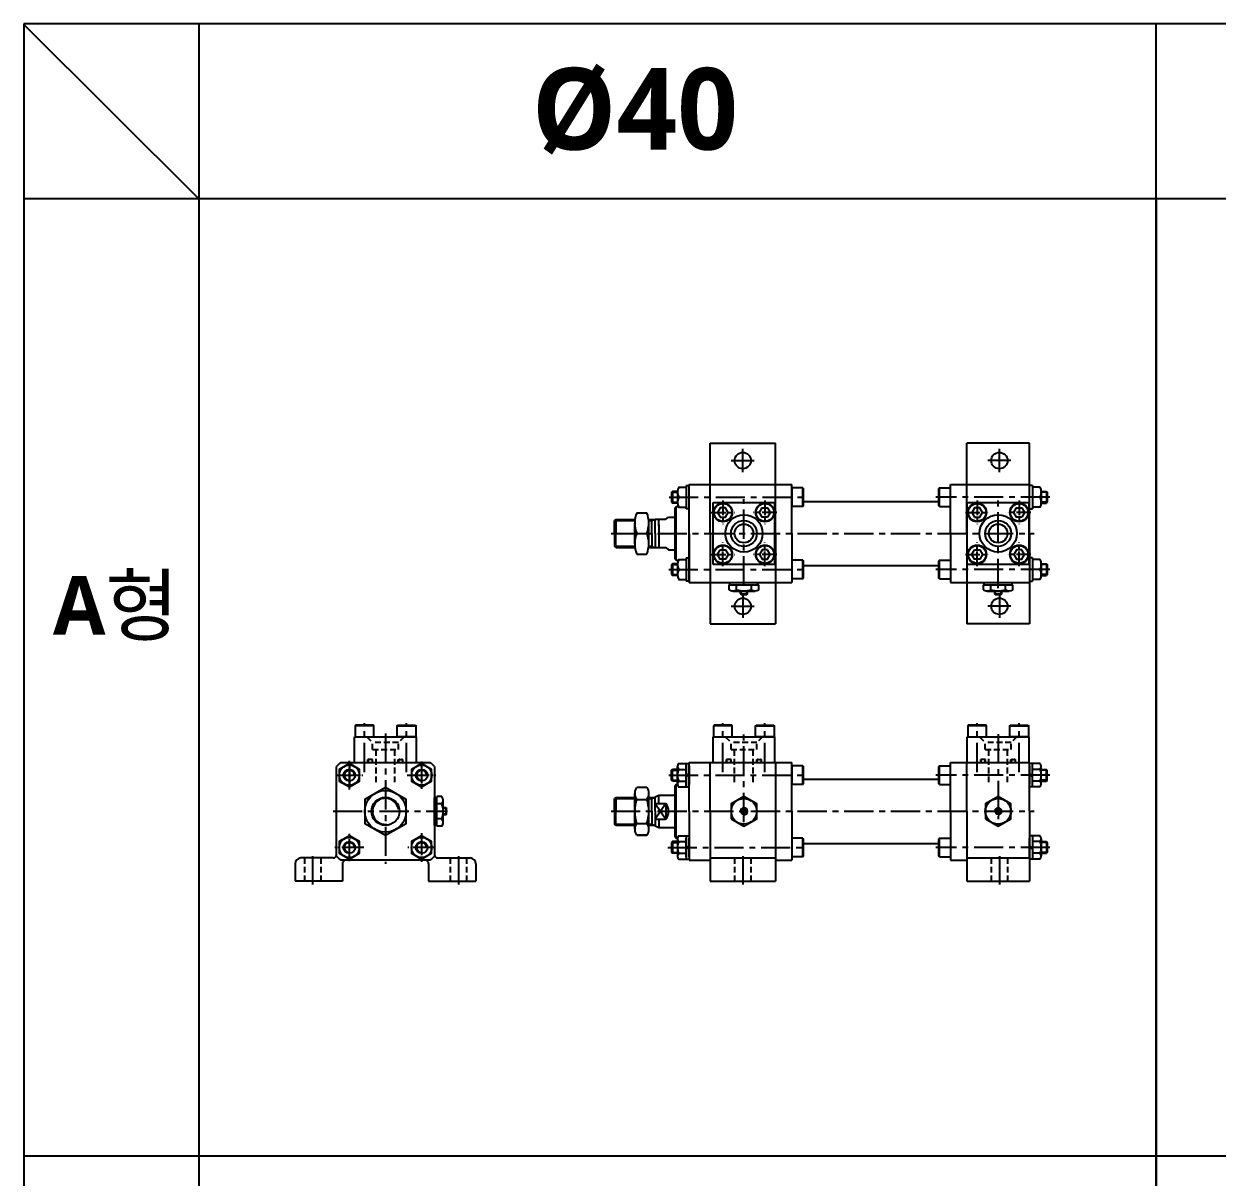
# Model space of a CAD drawing. Extents: x -819 to 10154, y 0 to 4840.
# Drawn here: x 0 to 1023, y 3851 to 4840 of the extents above; entities that cross this region are included whole.
import ezdxf

# ---------------------------------------------------------------- set-up
doc = ezdxf.new("R2010")
doc.units = 0
doc.header["$LTSCALE"] = 10
doc.header["$MEASUREMENT"] = 0
for name, pattern in [('CENTER', [2, 1.25, -0.25, 0.25, -0.25]), ('CENTERX2', [4, 2.5, -0.5, 0.5, -0.5]), ('HIDDENX2', [0.75, 0.5, -0.25])]:
    doc.linetypes.add(name, pattern=pattern)
doc.layers.get('0').update_dxf_attribs({"linetype": 'CONTINUOUS'})
for name, color, linetype in [('CEN', 1, 'CENTERX2'), ('CENTER', 1, 'CENTER'), ('DIM', 2, 'CONTINUOUS'), ('HID', 2, 'HIDDENX2'), ('ML', 7, 'CONTINUOUS')]:
    doc.layers.add(name, color=color, linetype=linetype)
doc.styles.add('문자', font='romans.shx')

msp = doc.modelspace()

# ---------------------------------------------------------------- linework, layer by layer
for p, q in [((0, 4839.7), (0, 3047.7)), ((6210.3, 4839.7), (0, 4839.7)), ((0, 4839.2), (150, 4689.7)), ((150, 4839.7), (150, 3868.7)), ((150, 4839.7), (150, 3047.7)), ((971, 3047.7), (971, 4839.7)), ((971, 4689.7), (0, 4689.7)), ((2613, 4689.7), (971, 4689.7)), ((971, 4689.7), (971, 3047.7)), ((614.5, 4350.9), (614.5, 4353.4)), ((614.5, 4350.9), (615, 4350.4)), ((614.5, 4350.9), (620.5, 4350.9)), ((615, 4350.4), (620, 4350.4)), ((620.5, 4350.9), (620, 4350.4)), ((620.5, 4350.9), (620.5, 4353.4)), ((832.5, 4350.9), (832.5, 4353.4)), ((832.5, 4350.9), (833, 4350.4)), ((832.5, 4350.9), (838.5, 4350.9)), ((833, 4350.4), (838, 4350.4)), ((838.5, 4350.9), (838, 4350.4)), ((838.5, 4350.9), (838.5, 4353.4)), ((362, 4167.5), (359.5, 4167.5)), ((362, 4161.5), (362, 4167.5)), ((362, 4167.5), (362.5, 4167)), ((362.5, 4162), (362.5, 4167)), ((362, 4161.5), (359.5, 4161.5)), ((362, 4161.5), (362.5, 4162)), ((6210.3, 3868.7), (0, 3868.7))]:
    msp.add_line(p, q)
at = {"color": 7, "linetype": 'Continuous'}
for p, q in [((605.5, 4360.8), (629.5, 4360.8)), ((605.5, 4358.8), (605.5, 4360.8)), ((617.5, 4360.8), (625, 4360.8)), ((629.5, 4358.8), (629.5, 4360.8)), ((823.5, 4360.8), (847.5, 4360.8)), ((823.5, 4358.8), (823.5, 4360.8)), ((835.5, 4360.8), (843, 4360.8)), ((847.5, 4358.8), (847.5, 4360.8)), ((604.8, 4354.4), (604.8, 4358.8)), ((604.8, 4358.8), (617.5, 4358.8)), ((608, 4353.4), (627, 4353.4)), ((611.2, 4354.4), (611.2, 4358.8)), ((617.5, 4358.8), (630.2, 4358.8)), ((623.9, 4354.4), (623.9, 4358.8)), ((630.2, 4354.4), (630.2, 4358.8)), ((822.8, 4354.4), (822.8, 4358.8)), ((822.8, 4358.8), (835.5, 4358.8)), ((826, 4353.4), (845, 4353.4)), ((829.2, 4354.4), (829.2, 4358.8)), ((835.5, 4358.8), (848.2, 4358.8)), ((841.9, 4354.4), (841.9, 4358.8)), ((848.2, 4354.4), (848.2, 4358.8)), ((352.1, 4152.5), (352.1, 4176.5)), ((354.1, 4176.5), (352.1, 4176.5)), ((358.5, 4177.2), (354.1, 4177.2)), ((354.1, 4164.5), (354.1, 4177.2)), ((358.5, 4170.8), (354.1, 4170.8)), ((359.5, 4155), (359.5, 4174)), ((354.1, 4151.8), (354.1, 4164.5)), ((358.5, 4158.1), (354.1, 4158.1)), ((354.1, 4152.5), (352.1, 4152.5)), ((358.5, 4151.8), (354.1, 4151.8))]:
    msp.add_line(p, q, dxfattribs=at)
for points in [[(606.5, 4158.1), (617.5, 4151.8), (628.5, 4158.1), (628.5, 4170.8), (617.5, 4177.2), (606.5, 4170.8)], [(824.5, 4158.1), (835.5, 4151.8), (846.5, 4158.1), (846.5, 4170.8), (835.5, 4177.2), (824.5, 4170.8)], [(616.6, 4166), (615.8, 4164.5), (616.6, 4163), (618.4, 4163), (619.2, 4164.5), (618.4, 4166)], [(834.6, 4166), (833.8, 4164.5), (834.6, 4163), (836.4, 4163), (837.2, 4164.5), (836.4, 4166)]]:
    msp.add_lwpolyline(points, close=True, dxfattribs=at)
for centre, radius in [((617.5, 4164.5), 11), ((835.5, 4164.5), 11), ((617.5, 4164.5), 2.5), ((835.5, 4164.5), 2.5)]:
    msp.add_circle(centre, radius, dxfattribs=at)
for centre, radius, start, end in [((608, 4359.1), 5.62, 235.6158, 270), ((608, 4359.1), 5.62, 235.6158, 304.3842), ((617.5, 4374.5), 21, 252.412, 270), ((617.5, 4374.5), 21, 270, 287.588), ((627, 4359.1), 5.62, 235.6158, 304.3842), ((826, 4359.1), 5.62, 235.6158, 270), ((826, 4359.1), 5.62, 235.6158, 304.3842), ((835.5, 4374.5), 21, 252.412, 270), ((835.5, 4374.5), 21, 270, 287.588), ((845, 4359.1), 5.62, 235.6158, 304.3842), ((353.9, 4174), 5.62, 325.6158, 34.3842), ((338.5, 4164.5), 21, 0, 17.588), ((338.5, 4164.5), 21, 342.412, 0), ((353.9, 4155), 5.62, 325.6158, 34.3842), ((353.9, 4155), 5.62, 325.6158, 0)]:
    msp.add_arc(centre, radius, start, end, dxfattribs=at)
at = {"layer": 'CEN'}
for p, q in [((616.5, 4455.4), (616.5, 4475.2)), ((836.5, 4455.4), (836.5, 4475.2)), ((606.6, 4465.3), (626.4, 4465.3)), ((846.4, 4465.3), (826.6, 4465.3)), ((553.3, 4433.8), (671, 4433.8)), ((617.5, 4358.2), (617.5, 4432.3)), ((879.9, 4433.8), (782, 4433.8)), ((835.5, 4355.9), (835.5, 4432.3)), ((503.5, 4402.8), (866.3, 4402.8)), ((553, 4371.8), (671, 4371.8)), ((879.9, 4371.8), (782, 4371.8)), ((616.5, 4350.2), (616.5, 4330.4)), ((836.5, 4350.2), (836.5, 4330.4)), ((606.6, 4340.3), (626.4, 4340.3)), ((846.4, 4340.3), (826.6, 4340.3)), ((292.1, 4198.1), (292.1, 4240.1)), ((328.1, 4198.1), (328.1, 4240.1)), ((599.5, 4198.1), (599.5, 4240.1)), ((635.5, 4198.1), (635.5, 4240.1)), ((817.5, 4198.1), (817.5, 4240.1)), ((853.5, 4198.1), (853.5, 4240.1)), ((310.1, 4231.2), (310.1, 4119.5)), ((617.5, 4155.3), (617.5, 4230.5)), ((835.5, 4230.7), (835.5, 4157.9)), ((271.1, 4195.5), (287.1, 4195.5)), ((279.1, 4203.5), (279.1, 4187.5)), ((553.1, 4195.5), (671, 4195.5)), ((879.9, 4195.5), (782, 4195.5)), ((265.1, 4164.5), (363.2, 4164.5)), ((503.5, 4164.5), (866.3, 4164.5)), ((247.6, 4126), (247.6, 4101.8)), ((372.6, 4126), (372.6, 4101.8)), ((552.2, 4133.5), (671, 4133.5)), ((616.5, 4126), (616.5, 4101.8)), ((879.9, 4133.5), (782, 4133.5)), ((836.5, 4126), (836.5, 4101.8))]:
    msp.add_line(p, q, dxfattribs=at)
at = {"layer": 'CEN', "color": 1, "linetype": 'CENTER', "ltscale": 1.5}
for p, q in [((279.1, 4183.2), (279.1, 4207.8)), ((341.1, 4207.2), (341.1, 4183.8)), ((267.4, 4195.5), (290.7, 4195.5)), ((328.8, 4195.5), (353.4, 4195.5)), ((279.1, 4121.8), (279.1, 4145.2)), ((341.1, 4145.8), (341.1, 4121.2)), ((291.4, 4133.5), (266.8, 4133.5)), ((352.7, 4133.5), (329.4, 4133.5))]:
    msp.add_line(p, q, dxfattribs=at)
at = {"layer": 'CENTER'}
for p, q in [((599.5, 4430.9), (599.5, 4410.7)), ((635.5, 4430.9), (635.5, 4410.7)), ((817.5, 4430.9), (817.5, 4410.7)), ((853.5, 4430.9), (853.5, 4410.7)), ((589.4, 4420.8), (609.6, 4420.8)), ((645.6, 4420.8), (625.4, 4420.8)), ((807.4, 4420.8), (827.6, 4420.8)), ((863.6, 4420.8), (843.4, 4420.8)), ((599.5, 4374.7), (599.5, 4394.9)), ((635.5, 4374.7), (635.5, 4394.9)), ((817.5, 4374.7), (817.5, 4394.9)), ((853.5, 4374.7), (853.5, 4394.9)), ((589.4, 4384.8), (609.6, 4384.8)), ((645.6, 4384.8), (625.4, 4384.8)), ((807.4, 4384.8), (827.6, 4384.8)), ((863.6, 4384.8), (843.4, 4384.8))]:
    msp.add_line(p, q, dxfattribs=at)
at = {"layer": 'DIM'}
for p, q in [((555.5, 4438.1), (560.5, 4438.1)), ((877.5, 4438.1), (872.5, 4438.1)), ((555.5, 4429.6), (560.5, 4429.6)), ((877.5, 4429.6), (872.5, 4429.6)), ((555.5, 4376.1), (560.5, 4376.1)), ((877.5, 4376.1), (872.5, 4376.1)), ((555.5, 4367.6), (560.5, 4367.6)), ((877.5, 4367.6), (872.5, 4367.6)), ((615, 4350.4), (615, 4353.4)), ((620, 4350.4), (620, 4353.4)), ((833, 4350.4), (833, 4353.4)), ((838, 4350.4), (838, 4353.4)), ((555.5, 4199.7), (560.5, 4199.7)), ((877.5, 4199.7), (872.5, 4199.7)), ((555.5, 4191.2), (560.5, 4191.2)), ((877.5, 4191.2), (872.5, 4191.2)), ((362.5, 4167), (359.5, 4167)), ((550.6, 4171.1), (541.5, 4157.9)), ((541.5, 4171.1), (550.6, 4157.9)), ((362.5, 4162), (359.5, 4162)), ((555.5, 4137.7), (560.5, 4137.7)), ((877.5, 4137.7), (872.5, 4137.7)), ((555.5, 4129.2), (560.5, 4129.2)), ((877.5, 4129.2), (872.5, 4129.2))]:
    msp.add_line(p, q, dxfattribs=at)
for centre in [(279.1, 4195.5), (341.1, 4195.5), (279.1, 4133.5), (341.1, 4133.5)]:
    msp.add_arc(centre, 4.25, 353.2437, 276.7563, dxfattribs=at)
at = {"layer": 'HID'}
for p, q in [((294.1, 4228.5), (299, 4223.6)), ((326.1, 4228.5), (321.2, 4223.6)), ((601.5, 4228.5), (606.4, 4223.6)), ((633.5, 4228.5), (628.6, 4223.6)), ((819.5, 4228.5), (824.4, 4223.6)), ((851.5, 4228.5), (846.6, 4223.6)), ((321.2, 4223.6), (299, 4223.6)), ((299, 4217.5), (299, 4223.6)), ((299, 4217.5), (299, 4223.6)), ((299, 4217.5), (321.2, 4217.5)), ((302.1, 4189.5), (302.1, 4217.5)), ((318.1, 4189.5), (318.1, 4217.5)), ((321.2, 4217.5), (321.2, 4223.6)), ((606.4, 4217.5), (606.4, 4223.6)), ((628.6, 4223.6), (606.4, 4223.6)), ((606.4, 4217.5), (606.4, 4223.6)), ((606.4, 4217.5), (628.6, 4217.5)), ((609.5, 4189.5), (609.5, 4217.5)), ((625.5, 4189.5), (625.5, 4217.5)), ((628.6, 4217.5), (628.6, 4223.6)), ((846.6, 4223.6), (824.4, 4223.6)), ((824.4, 4217.5), (824.4, 4223.6)), ((824.4, 4217.5), (824.4, 4223.6)), ((824.4, 4217.5), (846.6, 4217.5)), ((827.5, 4189.5), (827.5, 4217.5)), ((843.5, 4189.5), (843.5, 4217.5)), ((846.6, 4217.5), (846.6, 4223.6)), ((299.1, 4208.9), (295.1, 4208.9)), ((295.1, 4206.5), (295.1, 4208.9)), ((299.1, 4206.5), (299.1, 4208.9)), ((321.1, 4208.9), (325.1, 4208.9)), ((321.1, 4206.5), (321.1, 4208.9)), ((325.1, 4206.5), (325.1, 4208.9)), ((602.5, 4206.5), (602.5, 4208.9)), ((606.5, 4208.9), (602.5, 4208.9)), ((606.5, 4206.5), (606.5, 4208.9)), ((628.5, 4206.5), (628.5, 4208.9)), ((628.5, 4208.9), (632.5, 4208.9)), ((632.5, 4206.5), (632.5, 4208.9)), ((824.5, 4208.9), (820.5, 4208.9)), ((820.5, 4206.5), (820.5, 4208.9)), ((824.5, 4206.5), (824.5, 4208.9)), ((846.5, 4208.9), (850.5, 4208.9)), ((846.5, 4206.5), (846.5, 4208.9)), ((850.5, 4206.5), (850.5, 4208.9)), ((240.6, 4124.5), (240.6, 4104.5)), ((254.6, 4124.5), (254.6, 4104.5)), ((365.6, 4124.5), (365.6, 4104.5)), ((379.6, 4124.5), (379.6, 4104.5)), ((609.5, 4124.5), (609.5, 4104.5)), ((623.5, 4124.5), (623.5, 4104.5)), ((829.5, 4124.5), (829.5, 4104.5)), ((843.5, 4124.5), (843.5, 4104.5))]:
    msp.add_line(p, q, dxfattribs=at)
for centre, start, end in [((296.3, 4207.7), 90, 270), ((297.8, 4207.7), 270, 90), ((322.3, 4207.7), 90, 270), ((323.9, 4207.7), 270, 90), ((603.7, 4207.7), 90, 270), ((605.3, 4207.7), 270, 90), ((629.7, 4207.7), 90, 270), ((631.3, 4207.7), 270, 90), ((821.7, 4207.7), 90, 270), ((823.3, 4207.7), 270, 90), ((847.7, 4207.7), 90, 270), ((849.3, 4207.7), 270, 90)]:
    msp.add_arc(centre, 1.2, start, end, dxfattribs=at)
at = {"layer": 'ML'}
for p, q in [((588.5, 4480.3), (642.5, 4480.3)), ((588.5, 4425.8), (588.5, 4480.3)), ((588.5, 4425.8), (588.5, 4480.3)), ((588.5, 4480.3), (644.5, 4480.3)), ((644.5, 4425.8), (644.5, 4480.3)), ((808.5, 4402.8), (808.5, 4480.3)), ((862.5, 4480.3), (808.5, 4480.3)), ((862.5, 4425.8), (862.5, 4480.3)), ((561.5, 4442.5), (568, 4442.5)), ((568, 4443.8), (568, 4423.8)), ((568, 4443.8), (570.5, 4443.8)), ((568, 4441.8), (568, 4425.8)), ((570.5, 4444.8), (658.5, 4444.8)), ((570.5, 4402.8), (570.5, 4444.8)), ((570.5, 4402.8), (570.5, 4444.8)), ((570.5, 4360.8), (570.5, 4444.5)), ((570.5, 4425.8), (570.5, 4441.8)), ((588.5, 4402.8), (588.5, 4444.8)), ((644.5, 4402.8), (644.5, 4444.8)), ((658.5, 4402.8), (658.5, 4444.8)), ((658.5, 4441.8), (658.5, 4425.8)), ((667.9, 4441.8), (658.5, 4441.8)), ((667.9, 4425.8), (667.9, 4441.8)), ((667.9, 4441.8), (668.5, 4441.2)), ((668.5, 4426.4), (668.5, 4441.2)), ((785.1, 4441.8), (784.5, 4441.2)), ((784.5, 4426.4), (784.5, 4441.2)), ((785.1, 4441.8), (794.5, 4441.8)), ((785.1, 4425.8), (785.1, 4441.8)), ((794.5, 4444.8), (862.5, 4444.8)), ((794.5, 4402.8), (794.5, 4444.8)), ((862.5, 4402.8), (862.5, 4444.8)), ((865, 4443.8), (862.5, 4443.8)), ((865, 4443.8), (865, 4423.8)), ((871.5, 4442.5), (865, 4442.5)), ((865, 4441.8), (865, 4425.8)), ((556.3, 4438.8), (555.5, 4438.1)), ((555.5, 4438.1), (555.5, 4429.6)), ((560.5, 4438.8), (556.3, 4438.8)), ((556.3, 4438.8), (556.3, 4428.8)), ((560.5, 4438.2), (560.5, 4429.5)), ((561.5, 4433.8), (568, 4433.8)), ((871.5, 4433.8), (865, 4433.8)), ((872.5, 4438.8), (876.8, 4438.8)), ((872.5, 4438.2), (872.5, 4429.5)), ((876.8, 4438.8), (876.8, 4428.8)), ((876.8, 4438.8), (877.5, 4438.1)), ((877.5, 4438.1), (877.5, 4429.6)), ((525.5, 4420.6), (534.3, 4420.6)), ((555.5, 4429.6), (556.3, 4428.8)), ((560.5, 4428.8), (556.3, 4428.8)), ((558.5, 4424.8), (559.5, 4425.8)), ((558.5, 4380.8), (558.5, 4424.8)), ((559.5, 4379.8), (559.5, 4425.8)), ((559.5, 4425.8), (561.2, 4425.8)), ((561.5, 4425.2), (568, 4425.2)), ((570.5, 4423.8), (568, 4423.8)), ((591, 4376.3), (591, 4429.3)), ((591, 4429.3), (644, 4429.3)), ((644, 4376.3), (644, 4429.3)), ((644, 4429.3), (644, 4376.3)), ((667.9, 4425.8), (658.5, 4425.8)), ((667.9, 4425.8), (668.5, 4426.4)), ((668.5, 4430.3), (784.5, 4430.3)), ((785.1, 4425.8), (784.5, 4426.4)), ((785.1, 4425.8), (794.5, 4425.8)), ((809, 4429.3), (862, 4429.3)), ((809, 4376.3), (809, 4429.3)), ((862, 4429.3), (862, 4376.3)), ((862, 4376.3), (862, 4429.3)), ((862.5, 4423.8), (865, 4423.8)), ((871.5, 4425.2), (865, 4425.2)), ((872.5, 4428.8), (876.8, 4428.8)), ((877.5, 4429.6), (876.8, 4428.8)), ((507.5, 4414.8), (506.5, 4413.8)), ((506.5, 4402.8), (506.5, 4413.8)), ((507.5, 4414.8), (524.1, 4414.8)), ((507.5, 4414.8), (507.5, 4402.8)), ((523.9, 4394), (523.9, 4411.7)), ((535.7, 4414.8), (541.5, 4414.8)), ((535.9, 4394), (535.9, 4411.7)), ((535.9, 4394), (535.9, 4411.7)), ((538.5, 4402.8), (538.5, 4414.8)), ((541.5, 4402.8), (541.5, 4415.1)), ((541.5, 4415.1), (550.6, 4415.1)), ((544.5, 4409.4), (544.5, 4415.1)), ((550.6, 4415.1), (552.8, 4416.8)), ((552.8, 4416.8), (558.5, 4416.8)), ((506.5, 4402.8), (506.5, 4391.8)), ((507.5, 4390.8), (507.5, 4402.8)), ((525.5, 4402.8), (534.3, 4402.8)), ((525.5, 4402.8), (534.3, 4402.8)), ((538.5, 4402.8), (538.5, 4390.8)), ((541.5, 4402.8), (541.5, 4390.6)), ((544.5, 4410.2), (544.5, 4390.6)), ((570.5, 4402.8), (570.5, 4360.8)), ((570.5, 4402.8), (570.5, 4360.8)), ((588.5, 4402.8), (588.5, 4360.8)), ((644.5, 4402.8), (644.5, 4360.8)), ((658.5, 4402.8), (658.5, 4360.8)), ((794.5, 4402.8), (794.5, 4360.8)), ((808.5, 4402.8), (808.5, 4360.8)), ((808.5, 4402.8), (808.5, 4325.3)), ((862.5, 4402.8), (862.5, 4360.8)), ((507.5, 4390.8), (506.5, 4391.8)), ((507.5, 4390.8), (524.1, 4390.8)), ((535.7, 4390.8), (541.5, 4390.8)), ((541.5, 4390.6), (550.6, 4390.6)), ((550.6, 4390.6), (552.8, 4388.8)), ((525.5, 4385.1), (534.3, 4385.1)), ((552.8, 4388.8), (558.5, 4388.8)), ((558.5, 4380.8), (559.5, 4379.8)), ((559.5, 4379.8), (561.2, 4379.8)), ((561.5, 4380.5), (568, 4380.5)), ((568, 4381.8), (568, 4361.8)), ((568, 4381.8), (570.5, 4381.8)), ((588.5, 4379.8), (588.5, 4325.3)), ((644.5, 4379.8), (644.5, 4325.3)), ((658.5, 4379.8), (658.5, 4363.8)), ((667.9, 4379.8), (658.5, 4379.8)), ((667.9, 4363.8), (667.9, 4379.8)), ((667.9, 4379.8), (668.5, 4379.2)), ((785.1, 4379.8), (784.5, 4379.2)), ((785.1, 4379.8), (794.5, 4379.8)), ((785.1, 4363.8), (785.1, 4379.8)), ((865, 4381.8), (862.5, 4381.8)), ((862.5, 4379.8), (862.5, 4325.3)), ((865, 4381.8), (865, 4361.8)), ((871.5, 4380.5), (865, 4380.5)), ((556.3, 4376.8), (555.5, 4376.1)), ((555.5, 4376.1), (555.5, 4367.6)), ((560.5, 4376.8), (556.3, 4376.8)), ((556.3, 4376.8), (556.3, 4366.8)), ((560.5, 4376.2), (560.5, 4367.5)), ((561.5, 4371.8), (568, 4371.8)), ((644, 4376.3), (591, 4376.3)), ((668.5, 4364.4), (668.5, 4379.2)), ((668.5, 4375.3), (784.5, 4375.3)), ((784.5, 4364.4), (784.5, 4379.2)), ((862, 4376.3), (809, 4376.3)), ((871.5, 4371.8), (865, 4371.8)), ((872.5, 4376.8), (876.8, 4376.8)), ((872.5, 4376.2), (872.5, 4367.5)), ((876.8, 4376.8), (877.5, 4376.1)), ((876.8, 4376.8), (876.8, 4366.8)), ((877.5, 4376.1), (877.5, 4367.6)), ((555.5, 4367.6), (556.3, 4366.8)), ((560.5, 4366.8), (556.3, 4366.8)), ((561.5, 4363.2), (568, 4363.2)), ((570.5, 4361.8), (568, 4361.8)), ((570.5, 4360.8), (658.5, 4360.8)), ((667.9, 4363.8), (658.5, 4363.8)), ((667.9, 4363.8), (668.5, 4364.4)), ((785.1, 4363.8), (784.5, 4364.4)), ((785.1, 4363.8), (794.5, 4363.8)), ((794.5, 4360.8), (862.5, 4360.8)), ((862.5, 4361.8), (865, 4361.8)), ((871.5, 4363.2), (865, 4363.2)), ((872.5, 4366.8), (876.8, 4366.8)), ((877.5, 4367.6), (876.8, 4366.8)), ((588.5, 4325.3), (644.5, 4325.3)), ((862.5, 4325.3), (808.5, 4325.3)), ((284.4, 4238.5), (284.1, 4237.9)), ((284.1, 4237.9), (284.1, 4228.5)), ((300.1, 4237.9), (284.1, 4237.9)), ((299.7, 4238.5), (284.4, 4238.5)), ((300.1, 4237.9), (299.7, 4238.5)), ((300.1, 4228.5), (300.1, 4237.9)), ((320.1, 4237.9), (320.4, 4238.5)), ((320.1, 4228.5), (320.1, 4237.9)), ((320.1, 4237.9), (336.1, 4237.9)), ((320.4, 4238.5), (335.7, 4238.5)), ((335.7, 4238.5), (336.1, 4237.9)), ((336.1, 4237.9), (336.1, 4228.5)), ((591.9, 4238.5), (591.5, 4237.9)), ((591.5, 4237.9), (591.5, 4228.5)), ((607.5, 4237.9), (591.5, 4237.9)), ((607.2, 4238.5), (591.9, 4238.5)), ((607.5, 4237.9), (607.2, 4238.5)), ((607.5, 4228.5), (607.5, 4237.9)), ((627.5, 4237.9), (627.9, 4238.5)), ((627.5, 4228.5), (627.5, 4237.9)), ((627.5, 4237.9), (643.5, 4237.9)), ((627.9, 4238.5), (643.2, 4238.5)), ((643.2, 4238.5), (643.5, 4237.9)), ((643.5, 4237.9), (643.5, 4228.5)), ((809.9, 4238.5), (809.5, 4237.9)), ((809.5, 4237.9), (809.5, 4228.5)), ((825.5, 4237.9), (809.5, 4237.9)), ((825.2, 4238.5), (809.9, 4238.5)), ((825.5, 4237.9), (825.2, 4238.5)), ((825.5, 4228.5), (825.5, 4237.9)), ((845.5, 4237.9), (845.9, 4238.5)), ((845.5, 4228.5), (845.5, 4237.9)), ((845.5, 4237.9), (861.5, 4237.9)), ((845.9, 4238.5), (861.2, 4238.5)), ((861.2, 4238.5), (861.5, 4237.9)), ((861.5, 4237.9), (861.5, 4228.5)), ((283.6, 4228.5), (336.6, 4228.5)), ((283.6, 4206.5), (283.6, 4228.5)), ((336.1, 4228.5), (320.1, 4228.5)), ((336.6, 4206.5), (336.6, 4228.5)), ((591, 4228.5), (644, 4228.5)), ((591, 4206.5), (591, 4228.5)), ((643.5, 4228.5), (627.5, 4228.5)), ((644, 4206.5), (644, 4228.5)), ((809, 4228.5), (862, 4228.5)), ((809, 4206.5), (809, 4228.5)), ((861.5, 4228.5), (845.5, 4228.5)), ((862, 4206.5), (862, 4228.5)), ((271.7, 4206.5), (348.5, 4206.5)), ((570.5, 4164.5), (570.5, 4206.5)), ((570.5, 4206.5), (658.5, 4206.5)), ((570.5, 4164.5), (570.5, 4206.5)), ((588.5, 4164.5), (588.5, 4206.5)), ((644.5, 4206.5), (644.5, 4104.5)), ((658.5, 4164.5), (658.5, 4206.5)), ((794.5, 4206.5), (862.5, 4206.5)), ((794.5, 4164.5), (794.5, 4206.5)), ((808.5, 4164.5), (808.5, 4206.5)), ((862.5, 4164.5), (862.5, 4206.5)), ((268.1, 4126.1), (268.1, 4202.9)), ((352.1, 4202.9), (352.1, 4126.1)), ((555.5, 4199.7), (556.3, 4200.5)), ((555.5, 4191.2), (555.5, 4199.7)), ((560.5, 4200.5), (556.3, 4200.5)), ((556.3, 4190.5), (556.3, 4200.5)), ((560.5, 4202.8), (560.5, 4203)), ((560.5, 4188), (560.5, 4202.8)), ((561.5, 4205.5), (570.5, 4205.5)), ((561.5, 4200.5), (568, 4200.5)), ((568, 4205.5), (568, 4185.7)), ((568, 4185.5), (568, 4205.3)), ((568, 4187.5), (568, 4203.5)), ((568, 4187.5), (568, 4203.5)), ((568, 4203.5), (568, 4187.5)), ((568, 4187.5), (568, 4203.5)), ((570.5, 4195), (568, 4197.2)), ((570.5, 4193.8), (568, 4196)), ((570.5, 4203.5), (570.5, 4187.5)), ((570.5, 4203.5), (570.5, 4187.5)), ((570.5, 4187.5), (570.5, 4203.5)), ((570.5, 4203.5), (570.5, 4187.5)), ((658.5, 4203.5), (658.5, 4187.5)), ((667.9, 4203.5), (658.5, 4203.5)), ((667.9, 4187.5), (667.9, 4203.5)), ((667.9, 4203.5), (668.5, 4202.9)), ((668.5, 4188.1), (668.5, 4202.9)), ((785.1, 4203.5), (784.5, 4202.9)), ((784.5, 4188.1), (784.5, 4202.9)), ((785.1, 4203.5), (794.5, 4203.5)), ((785.1, 4187.5), (785.1, 4203.5)), ((871.5, 4205.5), (862.5, 4205.5)), ((862.5, 4203.5), (862.5, 4187.5)), ((865, 4195), (862.5, 4197.2)), ((865, 4193.8), (862.5, 4196)), ((865, 4185.5), (865, 4205.3)), ((865, 4187.5), (865, 4203.5)), ((871.5, 4200.5), (865, 4200.5)), ((872.5, 4202.8), (872.5, 4203)), ((872.5, 4188), (872.5, 4202.8)), ((872.5, 4200.5), (876.8, 4200.5)), ((876.8, 4190.5), (876.8, 4200.5)), ((877.5, 4199.7), (876.8, 4200.5)), ((877.5, 4191.2), (877.5, 4199.7)), ((556.3, 4190.5), (555.5, 4191.2)), ((560.5, 4190.5), (556.3, 4190.5)), ((559.5, 4187.5), (558.5, 4186.5)), ((558.5, 4164.5), (558.5, 4186.5)), ((558.5, 4142.5), (558.5, 4186.5)), ((559.5, 4187.5), (560.5, 4187.5)), ((559.5, 4141.5), (559.5, 4187.5)), ((561.5, 4190.5), (568, 4190.5)), ((561.5, 4185.5), (570.5, 4185.5)), ((667.9, 4187.5), (658.5, 4187.5)), ((667.9, 4187.5), (668.5, 4188.1)), ((668.5, 4192), (784.5, 4192)), ((785.1, 4187.5), (784.5, 4188.1)), ((785.1, 4187.5), (794.5, 4187.5)), ((871.5, 4185.5), (862.5, 4185.5)), ((871.5, 4190.5), (865, 4190.5)), ((872.5, 4190.5), (876.8, 4190.5)), ((876.8, 4190.5), (877.5, 4191.2)), ((507.5, 4176.5), (506.5, 4175.5)), ((506.5, 4164.5), (506.5, 4175.5)), ((507.5, 4176.5), (523.9, 4176.5)), ((507.5, 4176.5), (507.5, 4164.5)), ((523.9, 4149.1), (523.9, 4179.9)), ((534.3, 4185), (525.5, 4185)), ((535.9, 4149.1), (535.9, 4179.9)), ((535.9, 4176.5), (541.5, 4176.5)), ((538.5, 4164.5), (538.5, 4176.5)), ((541.5, 4176.8), (544.5, 4178.5)), ((541.5, 4164.5), (541.5, 4176.8)), ((544.5, 4178.5), (558.5, 4178.5)), ((544.5, 4171.1), (544.5, 4178.5)), ((525.5, 4174.7), (534.3, 4174.7)), ((541.5, 4171.1), (550.6, 4171.1)), ((550.6, 4171.1), (550.6, 4157.9)), ((506.5, 4164.5), (506.5, 4153.5)), ((507.5, 4152.5), (507.5, 4164.5)), ((538.5, 4164.5), (538.5, 4152.5)), ((541.5, 4164.5), (541.5, 4152.2)), ((541.5, 4157.9), (550.6, 4157.9)), ((544.5, 4157.9), (544.5, 4150.5)), ((570.5, 4164.5), (570.5, 4122.5)), ((570.5, 4164.5), (570.5, 4122.5)), ((588.5, 4164.5), (588.5, 4104.5)), ((658.5, 4164.5), (658.5, 4122.5)), ((794.5, 4164.5), (794.5, 4122.5)), ((808.5, 4164.5), (808.5, 4104.5)), ((862.5, 4164.5), (862.5, 4104.5)), ((507.5, 4152.5), (506.5, 4153.5)), ((507.5, 4152.5), (523.9, 4152.5)), ((525.5, 4154.2), (534.3, 4154.2)), ((535.9, 4152.5), (541.5, 4152.5)), ((541.5, 4152.2), (544.5, 4150.5)), ((544.5, 4150.5), (558.5, 4150.5)), ((525.5, 4144), (534.3, 4144)), ((534.3, 4144), (525.5, 4144)), ((556.3, 4138.5), (555.5, 4137.7)), ((555.5, 4137.7), (555.5, 4129.2)), ((560.5, 4138.5), (556.3, 4138.5)), ((556.3, 4138.5), (556.3, 4128.5)), ((558.5, 4142.5), (559.5, 4141.5)), ((559.5, 4141.5), (560.5, 4141.5)), ((560.5, 4141), (560.5, 4126.1)), ((561.5, 4143.5), (570.5, 4143.5)), ((561.5, 4138.5), (568, 4138.5)), ((568, 4143.5), (568, 4123.7)), ((568, 4125.5), (568, 4141.5)), ((568, 4141.5), (568, 4125.5)), ((570.5, 4133), (568, 4135.2)), ((570.5, 4131.8), (568, 4134)), ((570.5, 4141.5), (570.5, 4125.5)), ((570.5, 4125.5), (570.5, 4141.5)), ((667.9, 4141.5), (658.5, 4141.5)), ((658.5, 4141.5), (658.5, 4125.5)), ((667.9, 4125.5), (667.9, 4141.5)), ((667.9, 4141.5), (668.5, 4140.9)), ((668.5, 4126.1), (668.5, 4140.9)), ((668.5, 4137), (784.5, 4137)), ((785.1, 4141.5), (784.5, 4140.9)), ((784.5, 4126.1), (784.5, 4140.9)), ((785.1, 4125.5), (785.1, 4141.5)), ((785.1, 4141.5), (794.5, 4141.5)), ((871.5, 4143.5), (862.5, 4143.5)), ((862.5, 4125.5), (862.5, 4141.5)), ((865, 4133), (862.5, 4135.2)), ((865, 4131.8), (862.5, 4134)), ((865, 4143.5), (865, 4123.7)), ((865, 4141.5), (865, 4125.5)), ((871.5, 4138.5), (865, 4138.5)), ((872.5, 4141), (872.5, 4126.1)), ((872.5, 4138.5), (876.8, 4138.5)), ((876.8, 4138.5), (876.8, 4128.5)), ((876.8, 4138.5), (877.5, 4137.7)), ((877.5, 4137.7), (877.5, 4129.2)), ((265.1, 4124.5), (237.6, 4124.5)), ((355.1, 4124.5), (382.6, 4124.5)), ((555.5, 4129.2), (556.3, 4128.5)), ((560.5, 4128.5), (556.3, 4128.5)), ((560.5, 4126.1), (560.5, 4126)), ((561.5, 4128.5), (568, 4128.5)), ((588.5, 4124.5), (644.5, 4124.5)), ((667.9, 4125.5), (658.5, 4125.5)), ((667.9, 4125.5), (668.5, 4126.1)), ((785.1, 4125.5), (784.5, 4126.1)), ((785.1, 4125.5), (794.5, 4125.5)), ((808.5, 4124.5), (862.5, 4124.5)), ((871.5, 4128.5), (865, 4128.5)), ((872.5, 4128.5), (876.8, 4128.5)), ((872.5, 4126.1), (872.5, 4126)), ((877.5, 4129.2), (876.8, 4128.5)), ((232.6, 4119.5), (232.6, 4104.5)), ((348.5, 4122.5), (271.7, 4122.5)), ((273.1, 4119.5), (273.1, 4104.5)), ((347.1, 4119.5), (347.1, 4104.5)), ((387.6, 4119.5), (387.6, 4104.5)), ((561.5, 4123.5), (570.5, 4123.5)), ((570.5, 4122.5), (588.5, 4122.5)), ((644.5, 4122.5), (658.5, 4122.5)), ((794.5, 4122.5), (808.5, 4122.5)), ((871.5, 4123.5), (862.5, 4123.5)), ((273.1, 4104.5), (232.6, 4104.5)), ((347.1, 4104.5), (387.6, 4104.5)), ((588.5, 4104.5), (644.5, 4104.5)), ((808.5, 4104.5), (862.5, 4104.5))]:
    msp.add_line(p, q, dxfattribs=at)
at = {"layer": 'ML', "color": 2}
for p, q in [((506.5, 4413.8), (524, 4413.8)), ((535.8, 4413.8), (538.5, 4413.8)), ((538.5, 4413.8), (540.5, 4414.8)), ((506.5, 4391.8), (524, 4391.8)), ((535.8, 4391.8), (538.5, 4391.8)), ((538.5, 4391.8), (540.5, 4390.8)), ((506.5, 4175.5), (523.9, 4175.5)), ((535.9, 4175.5), (538.5, 4175.5)), ((538.5, 4175.5), (540.5, 4176.5)), ((506.5, 4153.5), (523.9, 4153.5)), ((535.9, 4153.5), (538.5, 4153.5)), ((538.5, 4153.5), (540.5, 4152.5))]:
    msp.add_line(p, q, dxfattribs=at)
at = {"layer": 'ML'}
for points in [[(597.2, 4416.8), (601.8, 4416.8), (604.1, 4420.8), (601.8, 4424.8), (597.2, 4424.8), (594.9, 4420.8), (597.2, 4416.8)], [(637.8, 4416.8), (633.2, 4416.8), (630.9, 4420.8), (633.2, 4424.8), (637.8, 4424.8), (640.1, 4420.8), (637.8, 4416.8)], [(815.2, 4416.8), (819.8, 4416.8), (822.1, 4420.8), (819.8, 4424.8), (815.2, 4424.8), (812.9, 4420.8), (815.2, 4416.8)], [(855.8, 4416.8), (851.2, 4416.8), (848.9, 4420.8), (851.2, 4424.8), (855.8, 4424.8), (858.1, 4420.8), (855.8, 4416.8)], [(597.2, 4388.8), (601.8, 4388.8), (604.1, 4384.8), (601.8, 4380.8), (597.2, 4380.8), (594.9, 4384.8), (597.2, 4388.8)], [(637.8, 4388.8), (633.2, 4388.8), (630.9, 4384.8), (633.2, 4380.8), (637.8, 4380.8), (640.1, 4384.8), (637.8, 4388.8)], [(815.2, 4388.8), (819.8, 4388.8), (822.1, 4384.8), (819.8, 4380.8), (815.2, 4380.8), (812.9, 4384.8), (815.2, 4388.8)], [(855.8, 4388.8), (851.2, 4388.8), (848.9, 4384.8), (851.2, 4380.8), (855.8, 4380.8), (858.1, 4384.8), (855.8, 4388.8)]]:
    msp.add_lwpolyline(points, dxfattribs=at)
for points in [[(279.1, 4205.5), (270.4, 4200.5), (270.4, 4190.5), (279.1, 4185.5), (287.7, 4190.5), (287.7, 4200.5)], [(341.1, 4205.5), (332.4, 4200.5), (332.4, 4190.5), (341.1, 4185.5), (349.7, 4190.5), (349.7, 4200.5)], [(310.1, 4185), (292.3, 4174.7), (292.3, 4154.2), (310.1, 4144), (327.8, 4154.2), (327.8, 4174.7)], [(279.1, 4143.5), (270.4, 4138.5), (270.4, 4128.5), (279.1, 4123.5), (287.7, 4128.5), (287.7, 4138.5)], [(341.1, 4143.5), (332.4, 4138.5), (332.4, 4128.5), (341.1, 4123.5), (349.7, 4128.5), (349.7, 4138.5)]]:
    msp.add_lwpolyline(points, close=True, dxfattribs=at)
for centre, radius in [((616.5, 4465.3), 7), ((836.5, 4465.3), 7), ((599.5, 4420.8), 8), ((599.5, 4420.8), 7.65), ((635.5, 4420.8), 8), ((635.5, 4420.8), 7.65), ((817.5, 4420.8), 8), ((817.5, 4420.8), 7.65), ((853.5, 4420.8), 8), ((853.5, 4420.8), 7.65), ((617.5, 4402.8), 16), ((617.5, 4402.8), 11.1), ((617.5, 4402.8), 8), ((835.5, 4402.8), 16), ((835.5, 4402.8), 11.1), ((835.5, 4402.8), 8), ((599.5, 4384.8), 8), ((599.5, 4384.8), 7.65), ((635.5, 4384.8), 8), ((635.5, 4384.8), 7.65), ((817.5, 4384.8), 8), ((817.5, 4384.8), 7.65), ((853.5, 4384.8), 8), ((853.5, 4384.8), 7.65), ((616.5, 4340.3), 7), ((836.5, 4340.3), 7), ((279.1, 4195.5), 8.66), ((279.1, 4195.5), 5), ((341.1, 4195.5), 8.66), ((341.1, 4195.5), 5), ((310.1, 4164.5), 17.8), ((310.1, 4164.5), 12), ((279.1, 4133.5), 8.66), ((279.1, 4133.5), 5), ((341.1, 4133.5), 8.66), ((341.1, 4133.5), 5)]:
    msp.add_circle(centre, radius, dxfattribs=at)
for centre, radius, start, end in [((570.2, 4438.2), 9.7, 153.4902, 206.5098), ((862.8, 4438.2), 9.7, 333.4902, 26.5098), ((570.2, 4429.5), 9.7, 153.4902, 206.5098), ((862.8, 4429.5), 9.7, 333.4902, 26.5098), ((549.3, 4411.7), 25.4, 159.5726, 200.4274), ((510.5, 4411.7), 25.4, 339.5726, 20.4274), ((549.3, 4394), 25.4, 159.5726, 200.4274), ((510.5, 4394), 25.4, 339.5726, 20.4274), ((570.2, 4376.2), 9.7, 153.4902, 206.5098), ((862.8, 4376.2), 9.7, 333.4902, 26.5098), ((570.2, 4367.5), 9.7, 153.4902, 206.5098), ((862.8, 4367.5), 9.7, 333.4902, 26.5098), ((310.1, 4164.5), 56.9, 132.4237, 137.5763), ((310.1, 4164.5), 56.9, 42.4237, 47.5763), ((564.1, 4203), 3.57, 135.6091, 224.3909), ((573.3, 4195.5), 12.8, 156.9397, 203.0603), ((868.9, 4203), 3.57, 315.6091, 44.3909), ((859.7, 4195.5), 12.8, 336.9397, 23.0603), ((564.1, 4188), 3.57, 135.6091, 224.3909), ((868.9, 4188), 3.57, 315.6091, 44.3909), ((532.9, 4179.9), 9.01, 145.343, 214.657), ((526.9, 4179.9), 9.01, 325.343, 34.657), ((557.5, 4164.5), 33.7, 162.266, 197.734), ((502.2, 4164.5), 33.7, 342.266, 17.734), ((541.8, 4164.5), 11, 323.0871, 36.9129), ((532.9, 4149.1), 9.01, 145.343, 214.657), ((526.9, 4149.1), 9.01, 325.343, 34.657), ((564.1, 4141), 3.57, 135.6091, 224.3909), ((573.3, 4133.5), 12.8, 156.9397, 203.0603), ((868.9, 4141), 3.57, 315.6091, 44.3909), ((859.7, 4133.5), 12.8, 336.9397, 23.0603), ((237.6, 4119.5), 5, 90, 180), ((265.1, 4127.5), 3, 270, 0), ((310.1, 4164.5), 56.9, 222.4237, 227.5763), ((310.1, 4164.5), 56.9, 312.4237, 317.5763), ((355.1, 4127.5), 3, 180, 270), ((382.6, 4119.5), 5, 0, 90), ((564.1, 4126), 3.57, 135.6091, 224.3909), ((868.9, 4126), 3.57, 315.6091, 44.3909), ((276.1, 4119.5), 3, 90, 180), ((344.1, 4119.5), 3, 0, 90)]:
    msp.add_arc(centre, radius, start, end, dxfattribs=at)
at = {"layer": 'ML', "color": 2}
for centre, radius, start, end in [((310.1, 4164.5), 11.2, 8.6555, 275.3378), ((617.5, 4164.5), 3, 270, 180), ((835.5, 4164.5), 3, 270, 180)]:
    msp.add_arc(centre, radius, start, end, dxfattribs=at)

# ---------------------------------------------------------------- texts
at = {"attachment_point": 1, "style": '문자'}
for s, width, gutter_width, heights, insert, char_height in [('{\\fMalgun Gothic|b1|i0|c129|p50;%%C40}', 124.533, 16, [-75.6], (435.6, 4801.9), 70), ('{\\fMalgun Gothic|b1|i0|c129|p50;A형}', 655.383, 160, [-66.4], (25, 4366.1), 50)]:
    msp.add_mtext_dynamic_manual_height_columns(s, width=width, gutter_width=gutter_width, heights=heights, dxfattribs=dict(at, insert=insert, char_height=char_height))

doc.saveas('drawing.dxf')
